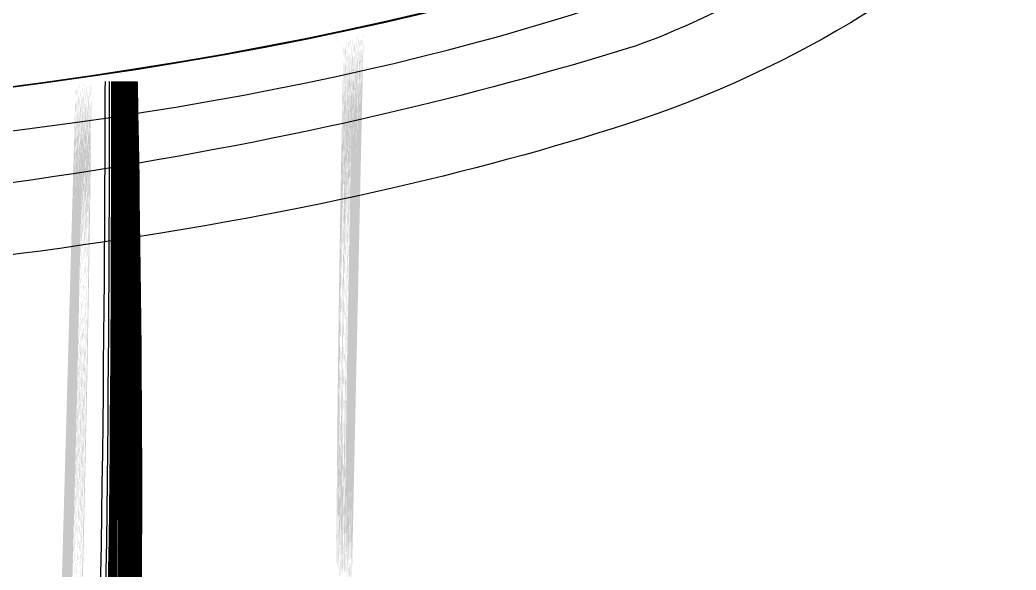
# Model space of a CAD drawing. Header units: millimetres. Extents: x 1111 to 1333, y -447 to -319.
# Drawn here: x 1291.2239 to 1291.3383, y -441.7919 to -441.7287 of the extents above; entities that cross this region are included whole.
import ezdxf

# ---------------------------------------------------------------- set-up
doc = ezdxf.new("R2010")
doc.units = ezdxf.units.MM

# ---------------------------------------------------------------- blocks, each defined once
blk = doc.blocks.new('scanne')
at = {"transparency": 33554559}
h = blk.add_hatch(color=256, dxfattribs=at)
h.paths.add_polyline_path([(1.75336297377612, 0.6521007400751841, 0.0045207308033947), (1.755780763656503, 0.7388674637068107)], flags=0)
h.paths.add_polyline_path([(2.121688171782579, 0.6252313393292753, 0.0011251765678263), (1.803817230526647, 0.619620242059682)], flags=0)
h.paths.add_polyline_path([(2.121688171778941, 0.6252313393292753, 0.1465115325513632), (2.237012187204754, 0.6610420007650646)], flags=0)
h.paths.add_polyline_path([(2.121688171778941, 0.6478582031154474, 0.0549144206479546), (2.237012187204754, 0.6610420007650646)], flags=0)
h.paths.add_polyline_path([(2.121688171785763, 0.6478582031154474, 0.0007520427109599), (1.816590460073939, 0.6448929891112131)], flags=0)
h.paths.add_polyline_path([(1.788854304473488, 0.7447066543613801, 0.0068315138256343), (1.787485744164087, 0.6812054559936769)], flags=0)
h = blk.add_hatch(color=256, dxfattribs=at)
h.paths.add_polyline_path([(1.753490706071943, 0.652191977429311, 0.0042237114740628), (1.755862877275149, 0.7388674637065833)], flags=0)
h.paths.add_polyline_path([(2.121633429363782, 0.6253225766831747, 0.0011369116975774), (1.803853725462658, 0.6196658607366317)], flags=0)
h.paths.add_polyline_path([(2.121633429366056, 0.6253225766831747, 0.1465422272343393), (2.236683732730625, 0.6609051447339879)], flags=0)
h.paths.add_polyline_path([(2.121679048043233, 0.6477669657613206, 0.0550335022062858), (2.236683732730625, 0.6609051447339879)], flags=0)
h.paths.add_polyline_path([(2.121679048053238, 0.6477669657613206, 0.0007389381559305), (1.816490098996609, 0.6448473704342633)], flags=0)
h.paths.add_polyline_path([(1.788753943383426, 0.744661035684203, 0.0066144056081673), (1.787431001751201, 0.6812054559936769)], flags=0)
h = blk.add_hatch(color=256, dxfattribs=at)
h.paths.add_polyline_path([(1.753604752764886, 0.6522832147829832, 0.0043399684135269), (1.755931305290914, 0.7388674637068107)], flags=0)
h.paths.add_polyline_path([(2.121610620030196, 0.6254138140373016, 0.0011375672598247), (1.8039221534857, 0.6197570980907586)], flags=0)
h.paths.add_polyline_path([(2.121610620027922, 0.6254138140373016, 0.146557913443924), (2.236341592653161, 0.6607682887029114)], flags=0)
h.paths.add_polyline_path([(2.121610620027922, 0.6476757284076485, 0.0551575494776463), (2.236341592653161, 0.6607682887031388)], flags=0)
h.paths.add_polyline_path([(2.121610620037472, 0.6476757284076485, 0.0007400297223854), (1.816421670988574, 0.6447561330803638)], flags=0)
h.paths.add_polyline_path([(1.788639896691393, 0.7446610356844304, 0.006386546976846), (1.787362573735435, 0.6812054559936769)], flags=0)
h = blk.add_hatch(color=256, dxfattribs=at)
h.paths.add_polyline_path([(1.753673180780197, 0.6523288334599329, 0.0042107423584544), (1.756045351982947, 0.7388674637068107)], flags=0)
h.paths.add_polyline_path([(2.12154219201534, 0.6254594327142513, 0.0011385516681869), (1.80399058150283, 0.6198027167679357)], flags=0)
h.paths.add_polyline_path([(2.121542192012611, 0.6254594327142513, 0.1467474621164464), (2.236045071253329, 0.6606770513492393)], flags=0)
h.paths.add_polyline_path([(2.121542192012611, 0.6475844910535216, 0.0554164269186411), (2.236045071253329, 0.6606770513492393)], flags=0)
h.paths.add_polyline_path([(2.121542192007154, 0.6475844910535216, 0.0007282498446598), (1.816307624286082, 0.6447105144031866)], flags=0)
h.paths.add_polyline_path([(1.78852584999845, 0.744661035684203, 0.0063865469767608), (1.787248527042493, 0.6812054559936769)], flags=0)
h = blk.add_hatch(color=256, dxfattribs=at)
h.paths.add_polyline_path([(1.753828284281325, 0.6523744521373374, 0.004446598116234999), (1.756109218130632, 0.7388674637068107)], flags=0)
h.paths.add_polyline_path([(2.121469202125581, 0.6255506700681508, 0.0011464309567996), (1.804008828970154, 0.619848335444658)], flags=0)
h.paths.add_polyline_path([(2.121469202129219, 0.6255506700681508, 0.1470542932517367), (2.235698369307328, 0.6605858139948851)], flags=0)
h.paths.add_polyline_path([(2.121514820806851, 0.6475388723765719, 0.0555948979319093), (2.235698369307783, 0.6605858139951124)], flags=0)
h.paths.add_polyline_path([(2.121514820814127, 0.6475388723765719, 0.0007278121317098), (1.816189015713234, 0.6446648957260095)], flags=0)
h.paths.add_polyline_path([(1.788452860115967, 0.7446154170072532, 0.0063965836406748), (1.78717553716001, 0.6812054559936769)], flags=0)
h = blk.add_hatch(color=256, dxfattribs=at)
h.paths.add_polyline_path([(1.753896712297546, 0.6525113081681866, 0.004455100022475), (1.756177646147307, 0.7388674637068107)], flags=0)
h.paths.add_polyline_path([(2.121400774112089, 0.6256419074222777, 0.0011474237352317), (1.804077256992286, 0.6199395727987849)], flags=0)
h.paths.add_polyline_path([(2.121446392791085, 0.647447635022445, 0.0556694599012887), (2.235401847907041, 0.6604489579642632)], flags=0)
h.paths.add_polyline_path([(2.121446392801544, 0.647447635022445, 0.000726520215918), (1.816074969039846, 0.6445736583723374)], flags=0)
h.paths.add_polyline_path([(1.788293194746302, 0.7446154170072532, 0.0061683436443107), (1.787061490467067, 0.6812054559936769)], flags=0)
h = blk.add_hatch(color=256, dxfattribs=at)
h.paths.add_polyline_path([(1.754029006460086, 0.6525569268451364, 0.0045632304743771), (1.75626432163267, 0.7388674637070382)], flags=0)
h.paths.add_polyline_path([(2.12135059356774, 0.6257331447761773, 0.0011595771113825), (1.804163932472192, 0.6199851914755073)], flags=0)
h.paths.add_polyline_path([(2.121396212246736, 0.6473563976685455, 0.0557970137205103), (2.235077955300539, 0.6603121019331866)], flags=0)
h.paths.add_polyline_path([(2.121396212239005, 0.6473563976685455, 0.0007160463425469), (1.816024788486402, 0.6445280396953877)], flags=0)
h.paths.add_polyline_path([(1.788197395524775, 0.7445697983303035, 0.0059494244785475), (1.787011309922718, 0.6812054559936769)], flags=0)
h = blk.add_hatch(color=256, dxfattribs=at)
h.paths.add_polyline_path([(1.754165862491163, 0.6526481641992632, 0.0046912079826551), (1.756355558986115, 0.7388674637068107)], flags=0)
h.paths.add_polyline_path([(2.121304974897839, 0.6257787634533543, 0.0011490812376723), (1.804209551146641, 0.6200764288296341)], flags=0)
h.paths.add_polyline_path([(2.121350593568649, 0.647265160314646, 0.0559252680737343), (2.234758624561209, 0.66017524590211)], flags=0)
h.paths.add_polyline_path([(2.121350593580928, 0.6472651603148734, 0.0007158312018325), (1.815933551143416, 0.6444368023414881)], flags=0)
h.paths.add_polyline_path([(1.788106158169966, 0.7445241796533538, 0.0059587908245812), (1.786920072568364, 0.6812054559936769)], flags=0)
h = blk.add_hatch(color=256, dxfattribs=at)
h.paths.add_polyline_path([(1.75425253797789, 0.6527394015529353, 0.0051164531188052), (1.756442234473752, 0.7388674637068107)], flags=0)
h.paths.add_polyline_path([(2.121254794350761, 0.6258700008070264, 0.0011612529131111), (1.804296226630185, 0.620122047506584)], flags=0)
h.paths.add_polyline_path([(2.121300413023845, 0.6471739229605192, 0.0561347460330705), (2.234480350631429, 0.6600840085482105)], flags=0)
h.paths.add_polyline_path([(2.121300413030667, 0.6471739229607465, 0.0007040759164888), (1.815837751918252, 0.6443911836645384)], flags=0)
h.paths.add_polyline_path([(1.78801035894935, 0.7444785609766315, 0.0057388161562281), (1.786869892024469, 0.6812054559936769)], flags=0)
h = blk.add_hatch(color=256, dxfattribs=at)
h.paths.add_polyline_path([(1.754348337198962, 0.6527850202301125, 0.0046902980608335), (1.756538033694823, 0.7388674637068107)], flags=0)
h.paths.add_polyline_path([(2.121213737535299, 0.6259156194839762, 0.0011711396838459), (1.804346407179536, 0.620122047506584)], flags=0)
h.paths.add_polyline_path([(2.12125935621475, 0.6470826856066197, 0.0565689074085409), (2.234119963083912, 0.659992771194311)], flags=0)
h.paths.add_polyline_path([(2.121259356223845, 0.6470826856066197, 0.0007026151696233), (1.815705457750709, 0.6442999463101842)], flags=0)
h.paths.add_polyline_path([(1.787878064785445, 0.7444785609761766, 0.0055094310277435), (1.786783216538196, 0.6812054559936769)], flags=0)
h = blk.add_hatch(color=256, dxfattribs=at)
h.paths.add_polyline_path([(1.754503440701, 0.6528762575842393, 0.0049287877480794), (1.756601899842507, 0.7388674637070382)], flags=0)
h.paths.add_polyline_path([(2.121140747659637, 0.626006856838103, 0.0011698179904408), (1.804364654644587, 0.6202132848604834)], flags=0)
h.paths.add_polyline_path([(2.121186366331812, 0.6470370669294426, 0.0565658593344537), (2.233773261138367, 0.6598559151632344)], flags=0)
h.paths.add_polyline_path([(2.12118636633545, 0.6470370669294426, 0.000703653050372), (1.815632467854584, 0.644254327633007)], flags=0)
h.paths.add_polyline_path([(1.787805074902962, 0.7444329422994543, 0.0057478666963846), (1.786664607978082, 0.6812054559936769)], flags=0)
h = blk.add_hatch(color=256, dxfattribs=at)
h.paths.add_polyline_path([(1.754567306848684, 0.6529674949381388, 0.0053460969302055), (1.756665765990192, 0.7388674637068107)], flags=0)
h.paths.add_polyline_path([(2.121067757772607, 0.6260980941920025, 0.0011780297318208), (1.804428520792271, 0.6202589035374331)], flags=0)
h.paths.add_polyline_path([(2.121158995126052, 0.6469458295755431, 0.0568350023412452), (2.233472177870908, 0.6597646778091076)], flags=0)
h.paths.add_polyline_path([(2.121158995123778, 0.6469458295757704, 0.0007034417603802), (1.815559477981196, 0.6441630902793349)], flags=0)
h.paths.add_polyline_path([(1.787686466341938, 0.7444329422994543, 0.0055181200978783), (1.786591618094234, 0.6812054559936769)], flags=0)
h = blk.add_hatch(color=256, dxfattribs=at)
h.paths.add_polyline_path([(1.754704162879761, 0.6530587322920383, 0.0050486604436692), (1.756757003344546, 0.7388674637070382)], flags=0)
h.paths.add_polyline_path([(2.120976520420981, 0.6261437128691796, 0.0011721889115353), (1.80451975815481, 0.62035014089156)], flags=0)
h.paths.add_polyline_path([(2.121067757772607, 0.6468545922216437, 0.0569726280450838), (2.233152847132032, 0.6596278217782583)], flags=0)
h.paths.add_polyline_path([(2.121067757781247, 0.6468545922218709, 0.0006906838333048), (1.815422621957395, 0.6441174716026126)], flags=0)
h.paths.add_polyline_path([(1.787595228988038, 0.7443873236222771, 0.0052967007355571), (1.786545999417512, 0.6812054559936769)], flags=0)
h = blk.add_hatch(color=256, dxfattribs=at)
h.paths.add_polyline_path([(1.754790838366034, 0.6531499696461652, 0.0054671983324593), (1.756843678831273, 0.7388674637068107)], flags=0)
h.paths.add_polyline_path([(2.12092633987163, 0.6262349502230791, 0.001180076623499), (1.804560814963906, 0.6203957595685097)], flags=0)
h.paths.add_polyline_path([(2.121017577227348, 0.6468089735446938, 0.0568518820807596), (2.232828954525075, 0.6594909657474091)], flags=0)
h.paths.add_polyline_path([(2.12101757723326, 0.6468089735446938, 0.0007019825311689), (1.815326822721317, 0.6440262342482584)], flags=0)
h.paths.add_polyline_path([(1.787499429766512, 0.7443873236225045, 0.0055268303211234), (1.786404581519263, 0.6812054559936769)], flags=0)
h = blk.add_hatch(color=256, dxfattribs=at)
h.paths.add_polyline_path([(1.754882075720388, 0.6531955883228875, 0.004621028581034001), (1.756934916184718, 0.7388674637068107)], flags=0)
h.paths.add_polyline_path([(2.120926339879815, 0.6262805688998015, 0.0011824387621626), (1.804606433634717, 0.620441378245232)], flags=0)
h.paths.add_polyline_path([(2.120971958549716, 0.646717736190567, 0.0571841672071443), (2.232509623786199, 0.6593997283932822)], flags=0)
h.paths.add_polyline_path([(2.1209719585529, 0.646717736190567, 0.0007017718419089), (1.815235585376967, 0.6439349968943588)], flags=0)
h.paths.add_polyline_path([(1.787362573735435, 0.7443417049453274, 0.0050745561537438), (1.786358962842086, 0.6812054559936769)], flags=0)
h = blk.add_hatch(color=256, dxfattribs=at)
h.paths.add_polyline_path([(1.755037179221517, 0.6532868256770143, 0.0052905286710633), (1.756998782332402, 0.7388674637068107)], flags=0)
h.paths.add_polyline_path([(2.120853349989147, 0.6263718062539283, 0.0011927058284037), (1.804670299789222, 0.6204869969226366)], flags=0)
h.paths.add_polyline_path([(2.120944587343956, 0.6466264988366675, 0.0573203369257379), (2.232208540518286, 0.659262872362433)], flags=0)
h.paths.add_polyline_path([(2.120944587341682, 0.6466264988366675, 0.0006910814437689), (1.815162595496758, 0.6438893782174091)], flags=0)
h.paths.add_polyline_path([(1.787289583852498, 0.7443417049453274, 0.0050745561537154), (1.786285972958694, 0.6812054559936769)], flags=0)
h = blk.add_hatch(color=256, dxfattribs=at)
h.paths.add_polyline_path([(1.755105607237283, 0.653378063030914, 0.0052911795118804), (1.757067210347713, 0.7388674637068107)], flags=0)
h.paths.add_polyline_path([(2.120784921980202, 0.6264630436080552, 0.0011937428640579), (1.804738727804078, 0.6205782342765361)], flags=0)
h.paths.add_polyline_path([(2.120876159328645, 0.646535261482768, 0.057457292238458), (2.231866400440821, 0.6591260163315839)], flags=0)
h.paths.add_polyline_path([(2.120876159335011, 0.646535261482768, 0.000678359306981), (1.815048548800632, 0.6438437595404594)], flags=0)
h.paths.add_polyline_path([(1.78717553716001, 0.7442960862683777, 0.0048516844351286), (1.786217544943383, 0.6812054559936769)], flags=0)
h = blk.add_hatch(color=256, dxfattribs=at)
h.paths.add_polyline_path([(1.755242463268359, 0.6534693003848134, 0.0054131379910259), (1.757158447702067, 0.7388674637068107)], flags=0)
h.paths.add_polyline_path([(2.120739303291657, 0.6265542809617273, 0.0012036876093685), (1.804784346478982, 0.6206238529534858)], flags=0)
h.paths.add_polyline_path([(2.120830540651923, 0.6464440241288685, 0.0577966347866504), (2.231547069702401, 0.6590347789774569)], flags=0)
h.paths.add_polyline_path([(2.120830540656015, 0.6464440241286411, 0.0006791575245624), (1.814957311434454, 0.6437525221863325)], flags=0)
h.paths.add_polyline_path([(1.78708429980611, 0.7442960862681502, 0.0048516844348729), (1.786126307589029, 0.6812054559936769)], flags=0)
h = blk.add_hatch(color=256, dxfattribs=at)
h.paths.add_polyline_path([(1.755329138754632, 0.6535605377387128, 0.0054140415864748), (1.757245123187885, 0.7388674637070382)], flags=0)
h.paths.add_polyline_path([(2.120643504082408, 0.6266455183158542, 0.0012026763278161), (1.804825403281256, 0.6207150903073853)], flags=0)
h.paths.add_polyline_path([(2.120780360106664, 0.6463984054516914, 0.0577335921851474), (2.231223177094989, 0.6588979229466077)], flags=0)
h.paths.add_polyline_path([(2.120780360106664, 0.6463984054519188, 0.0006904596471898), (1.814861512220659, 0.6436612848324331)], flags=0)
h.paths.add_polyline_path([(1.786942881907862, 0.7442504675914279, 0.0046280836606421), (1.786030508367502, 0.6812054559936769)], flags=0)
h = blk.add_hatch(color=256, dxfattribs=at)
h.paths.add_polyline_path([(1.755461432918082, 0.6536517750928397, 0.005536801593313), (1.757331798674158, 0.7388674637068107)], flags=0)
h.paths.add_polyline_path([(2.120593323528964, 0.6267367556697537, 0.0012129759769418), (1.804912078771621, 0.620760708984335)], flags=0)
h.paths.add_polyline_path([(2.120730179562769, 0.6463071680975645, 0.0580770062146787), (2.230899284489396, 0.6588066855924808)], flags=0)
h.paths.add_polyline_path([(2.120730179574593, 0.6463071680977919, 0.0006787501757577), (1.814765713010046, 0.6436156661554833)], flags=0)
h.paths.add_polyline_path([(1.786847082684971, 0.7442504675912005, 0.0043967868146124), (1.785980327822699, 0.6812054559936769)], flags=0)
h = blk.add_hatch(color=256, dxfattribs=at)
h.paths.add_polyline_path([(1.755552670271526, 0.6536973937700168, 0.0055373825184539), (1.757423036027603, 0.7388674637070382)], flags=0)
h.paths.add_polyline_path([(2.120547704857244, 0.6267823743469308, 0.0012181885653614), (1.805003316126885, 0.6208063276612849)], flags=0)
h.paths.add_polyline_path([(2.120684560885138, 0.6462159307436651, 0.0581606283674468), (2.230625572426333, 0.6586698295614042)], flags=0)
h.paths.add_polyline_path([(2.120684560874678, 0.6462159307436651, 0.0006785466390197), (1.814674475651145, 0.6435244288015838)], flags=0)
h.paths.add_polyline_path([(1.786801464008249, 0.7442048489142508, 0.0046354149669019), (1.785889090468799, 0.6812054559936769)], flags=0)
h = blk.add_hatch(color=256, dxfattribs=at)
h.paths.add_polyline_path([(1.755666716964469, 0.6537886311236889, 0.0060827151114517), (1.757491464043823, 0.7388674637068107)], flags=0)
h.paths.add_polyline_path([(2.120479276840114, 0.6268736117008303, 0.0012168165901665), (1.805026125459562, 0.6208975650151843)], flags=0)
h.paths.add_polyline_path([(2.120616132869827, 0.6461246933899929, 0.0583025452784299), (2.230283432348869, 0.6585329735305551)], flags=0)
h.paths.add_polyline_path([(2.12061613288256, 0.6461246933899929, 0.0006668476056072), (1.814560428964114, 0.6434788101244067)], flags=0)
h.paths.add_polyline_path([(1.786687417316215, 0.7441592302373011, 0.0044107340425534), (1.785820662453488, 0.6812054559936769)], flags=0)
h = blk.add_hatch(color=256, dxfattribs=at)
h.paths.add_polyline_path([(1.755776201788876, 0.6538798684778158, 0.0056622407130225), (1.757600948868685, 0.7388674637068107)], flags=0)
h.paths.add_polyline_path([(2.120406286950355, 0.6269192303777801, 0.0012157959135833), (1.805089991611794, 0.6209431836923613)], flags=0)
h.paths.add_polyline_path([(2.120588761664066, 0.6460790747128158, 0.058503816085509), (2.229936730404688, 0.6584417361766555)], flags=0)
h.paths.add_polyline_path([(2.120588761652243, 0.6460790747130432, 0.0006781398407021), (1.814487439066169, 0.6433875727705072)], flags=0)
h.paths.add_polyline_path([(1.786568808755646, 0.7441592302373011, 0.0044107340425108), (1.785702053892919, 0.6812054559936769)], flags=0)
at = {"lineweight": -3}
for points in [[(1.897636601618842, 0.7989518231679541), (1.864198111386713, 0.7715806169749158), (1.825878422717096, 0.7359524302473801), (1.660875668050493, 0.7320748427032413)], [(1.660889353653828, 0.7320429096293993), (1.825892108319521, 0.7359661158502604), (1.865169789207129, 0.7715486839010737), (1.898517042084904, 0.7989655087710616)], [(1.898517042084904, 0.7989655087710616), (1.885971905913493, 0.7794407150199733), (1.860379828123086, 0.7479182092213251), (1.820782816496603, 0.7345519368636815)], [(1.660889353653828, 0.7283249874549256), (1.796969867109282, 0.7283249874549256), (1.840763797017871, 0.7571103726343154), (1.861885244464019, 0.7681500924657031)], [(1.861885244464019, 0.7681500924657031), (1.853263314513014, 0.7585245516211216), (1.828401135554258, 0.7455232286793035), (1.819140544125502, 0.7426492520291958)], [(1.819140544125502, 0.7426492520291958), (1.784652824322392, 0.7321113376449376), (1.737346256286173, 0.7223489407695072), (1.660889353653828, 0.7205698123668755)], [(1.759142860150632, 0.7388674637068107), (1.759142860150632, 0.7388674637068107), (1.759051622796278, 0.6800649890690238), (1.757865537195129, 0.6554309034954713)], [(1.759630979994881, 0.7388674637068107), (1.759630979994881, 0.7388674637068107), (1.759676598671603, 0.6805667945159258), (1.758536131746723, 0.6559327089423732)], [(1.759872758982282, 0.7388674637068107), (1.759872758982282, 0.7388674637068107), (1.760009615013359, 0.6808405065778516), (1.758869148088479, 0.656160802327122)], [(1.759963996336637, 0.7388674637068107), (1.759963996336637, 0.7388674637068107), (1.760146471044436, 0.6808861252548013), (1.759006004119555, 0.6562520396812488)], [(1.760032424351948, 0.7388674637068107), (1.760032424351948, 0.7388674637068107), (1.760214899059747, 0.6809317439317512), (1.759074432135321, 0.6562976583581986)], [(1.760123661705847, 0.7388674637068107), (1.760123661705847, 0.7388674637068107), (1.760351755090823, 0.6810229812858779), (1.759211288166397, 0.6563888957123254)], [(1.760182965986359, 0.7388674637068107), (1.760182965986359, 0.7388674637068107), (1.760456678047603, 0.6810685999628276), (1.759270592446, 0.6564801330662249)], [(1.760274203339804, 0.7388674637068107), (1.760274203339804, 0.7388674637068107), (1.76059353407868, 0.6811598373167272), (1.759407448477077, 0.6565257517431747)], [(1.760365440694158, 0.7388674637068107), (1.760365440694158, 0.7388674637068107), (1.760684771433034, 0.6812510746706267), (1.759498685831431, 0.6566169890970741)], [(1.760452116180431, 0.7388674637068107), (1.760452116180431, 0.7388674637068107), (1.760771446919306, 0.6813423120247535), (1.759630979994881, 0.6567082264512011)], [(1.760525106062914, 0.7388674637068107), (1.760525106062914, 0.7388674637068107), (1.760890055479421, 0.681433549378653), (1.759749588554541, 0.6567994638051005)], [(1.760588972211508, 0.7388674637068107), (1.760588972211508, 0.7388674637068107), (1.760908302950383, 0.6815247867327799), (1.759813454702225, 0.6568907011592274)], [(1.760675647697325, 0.7388674637068107), (1.760675647697325, 0.7388674637068107), (1.761131834467278, 0.6816160240866794), (1.759945748865675, 0.6569363198359497)], [(1.76076688505168, 0.7388674637068107), (1.76076688505168, 0.7388674637068107), (1.761223071821177, 0.6817072614405788), (1.760036986220029, 0.6570275571898492)], [(1.760853560537952, 0.7388674637068107), (1.760853560537952, 0.7388674637068107), (1.761355365984627, 0.6817528801175285), (1.760169280383024, 0.6571187945439761)], [(1.760921988553718, 0.7388674637068107), (1.760921988553718, 0.7388674637068107), (1.761423793999938, 0.6818441174716554), (1.760283327075512, 0.6572100318981029)], [(1.761031473378125, 0.7388674637068107), (1.761031473378125, 0.7388674637068107), (1.761533278824344, 0.6819353548255549), (1.760392811899919, 0.6573012692520024)], [(1.761077092054847, 0.7388674637068107), (1.761077092054847, 0.7388674637068107), (1.761624516178699, 0.6819809735027321), (1.760484049254273, 0.6573925066059019)], [(1.761186576880163, 0.7388674637068107), (1.761186576880163, 0.7388674637068107), (1.761779619680737, 0.6820722108564042), (1.760639152756311, 0.6574381252828517)], [(1.761255004895474, 0.7388674637068107), (1.761255004895474, 0.7388674637068107), (1.761848047696503, 0.682163448210531), (1.760707580771622, 0.6575293626369785)], [(1.761341680381292, 0.7388674637068107), (1.761341680381292, 0.7388674637068107), (1.76202596053622, 0.6822546855644305), (1.760839874935072, 0.657620599990878)], [(1.761432917735646, 0.7388674637068107), (1.761432917735646, 0.7388674637068107), (1.762117197890574, 0.6823459229185574), (1.760931112288517, 0.6577118373447775)], [(1.761519593221919, 0.7388674637068107), (1.761519593221919, 0.7388674637068107), (1.762203873376392, 0.6824371602724569), (1.761063406451512, 0.6578030746986769)], [(1.761588021237685, 0.7388674637068107), (1.761588021237685, 0.7388674637068107), (1.762317920069335, 0.6825283976263563), (1.761177453144455, 0.657848693375854)], [(1.761679258591129, 0.7388674637068107), (1.761679258591129, 0.7388674637068107), (1.762454776100412, 0.6826196349804832), (1.761314309175531, 0.6579399307297537)], [(1.76174768660644, 0.7388674637068107), (1.76174768660644, 0.7388674637068107), (1.762568822792445, 0.6827108723343827), (1.761382737190842, 0.6580311680838804)], [(1.761838923960795, 0.7388674637068107), (1.761838923960795, 0.7388674637068107), (1.762614441469168, 0.6827564910113324), (1.761473974544742, 0.6581224054377799)], [(1.761925599447067, 0.7388674637068107), (1.761925599447067, 0.7388674637068107), (1.762792354309794, 0.6828477283652319), (1.761606268707737, 0.6582136427916794)], [(1.761989465595206, 0.7388674637068107), (1.761989465595206, 0.7388674637068107), (1.762810601780302, 0.6828933470421817), (1.761715753533053, 0.6582592614686292)], [(1.762076141080569, 0.7388674637068107), (1.762076141080569, 0.7388674637068107), (1.762988514620928, 0.6829389657193587), (1.761848047696503, 0.658350498822756)], [(1.762144569096335, 0.7388674637068107), (1.762144569096335, 0.7388674637068107), (1.763011323959062, 0.6830302030732583), (1.761916475711814, 0.6584417361766555)], [(1.762240368318316, 0.7388674637068107), (1.762240368318316, 0.7388674637068107), (1.763198360535398, 0.6831214404273851), (1.762057893610517, 0.6584873548536053)], [(1.762322481936962, 0.7388674637068107), (1.762322481936962, 0.7388674637068107), (1.763280474153134, 0.6832126777812846), (1.762140007228708, 0.6585785922075047)], [(1.762413719290407, 0.7388674637068107), (1.762413719290407, 0.7388674637068107), (1.763417330184211, 0.6833039151351841), (1.76227686325933, 0.6586698295616316)], [(1.762477585438091, 0.7388674637068107), (1.762477585438091, 0.7388674637068107), (1.763481196331895, 0.6833951524890836), (1.762386348084646, 0.658761066915531)], [(1.762568822792445, 0.7388674637068107), (1.762568822792445, 0.7388674637068107), (1.763618052362971, 0.6834863898432105), (1.762523204115723, 0.6588523042696579)], [(1.762655498279173, 0.7388674637068107), (1.762655498279173, 0.7388674637068107), (1.763750346525966, 0.6835776271971099), (1.762609879601541, 0.6588979229466077)], [(1.762746735632617, 0.7388674637068107), (1.762746735632617, 0.7388674637068107), (1.763841583880321, 0.6836232458740596), (1.762746735632617, 0.6589891603005072)], [(1.762815163647928, 0.7388674637068107), (1.762815163647928, 0.7388674637068107), (1.763955630572809, 0.6837144832279592), (1.762815163647928, 0.6590803976544067)], [(1.820782816496603, 0.7345519368636815), (1.786568808756101, 0.7231928862936458), (1.737346256286173, 0.7146165750198179), (1.660889353653828, 0.7128374466174137)]]:
    blk.add_open_spline(points, degree=3, dxfattribs=at)

msp = doc.modelspace()

# ---------------------------------------------------------------- block references
msp.add_blockref('scanne', (1289.474531254918, -442.4746447301145))

doc.saveas('drawing.dxf')
